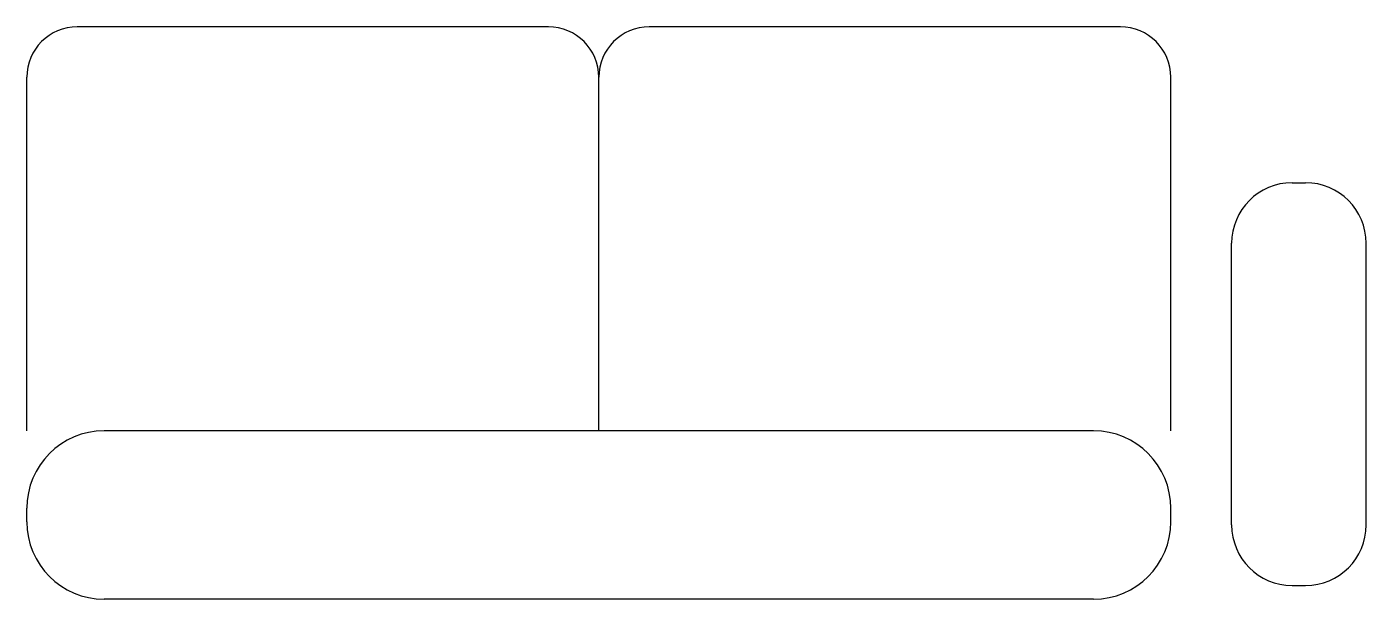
# Model space of a CAD drawing. Extents: x 12724 to 14714, y -5572 to -4722.
import ezdxf

# ---------------------------------------------------------------- set-up
doc = ezdxf.new("R2010")
doc.units = 0
doc.layers.get('0').update_dxf_attribs({"linetype": 'CONTINUOUS'})

# ---------------------------------------------------------------- blocks, each defined once
blk = doc.blocks.new('2-SEAT')
for p, q in [((-75, 850), (-775, 850)), ((775, 850), (75, 850)), ((-850, 250), (-850, 775)), ((0, 250), (0, 775)), ((850, 250), (850, 775)), ((735, 250), (-735, 250)), ((-850, 115), (-850, 135)), ((850, 115), (850, 135)), ((735, 0), (-735, 0))]:
    blk.add_line(p, q)
for centre, radius, start, end in [((-775, 775), 75, 90, 180), ((-75, 775), 75, 0, 90), ((75, 775), 75, 90, 180), ((775, 775), 75, 0, 90), ((-735, 135), 115, 90, 180), ((735, 135), 115, 0, 90), ((-735, 115), 115, 180, 270), ((735, 115), 115, 270, 0)]:
    blk.add_arc(centre, radius, start, end)
blk = doc.blocks.new('ARM')
for p, q in [((-10, 598.090847), (10, 598.090847)), ((-100, 90), (-100, 508.090847)), ((100, 90), (100, 508.090847)), ((-10, 0), (10, 0))]:
    blk.add_line(p, q)
for centre, start, end in [((-10, 508.090847), 90, 180), ((10, 508.090847), 0, 90), ((-10, 90), 180, 270), ((10, 90), 270, 0)]:
    blk.add_arc(centre, 90, start, end)

msp = doc.modelspace()

# ---------------------------------------------------------------- block references
for name, p in [('2-SEAT', (13573.678779, -5571.723385)), ('ARM', (14613.988284, -5551.322944))]:
    msp.add_blockref(name, p)

doc.saveas('drawing.dxf')
